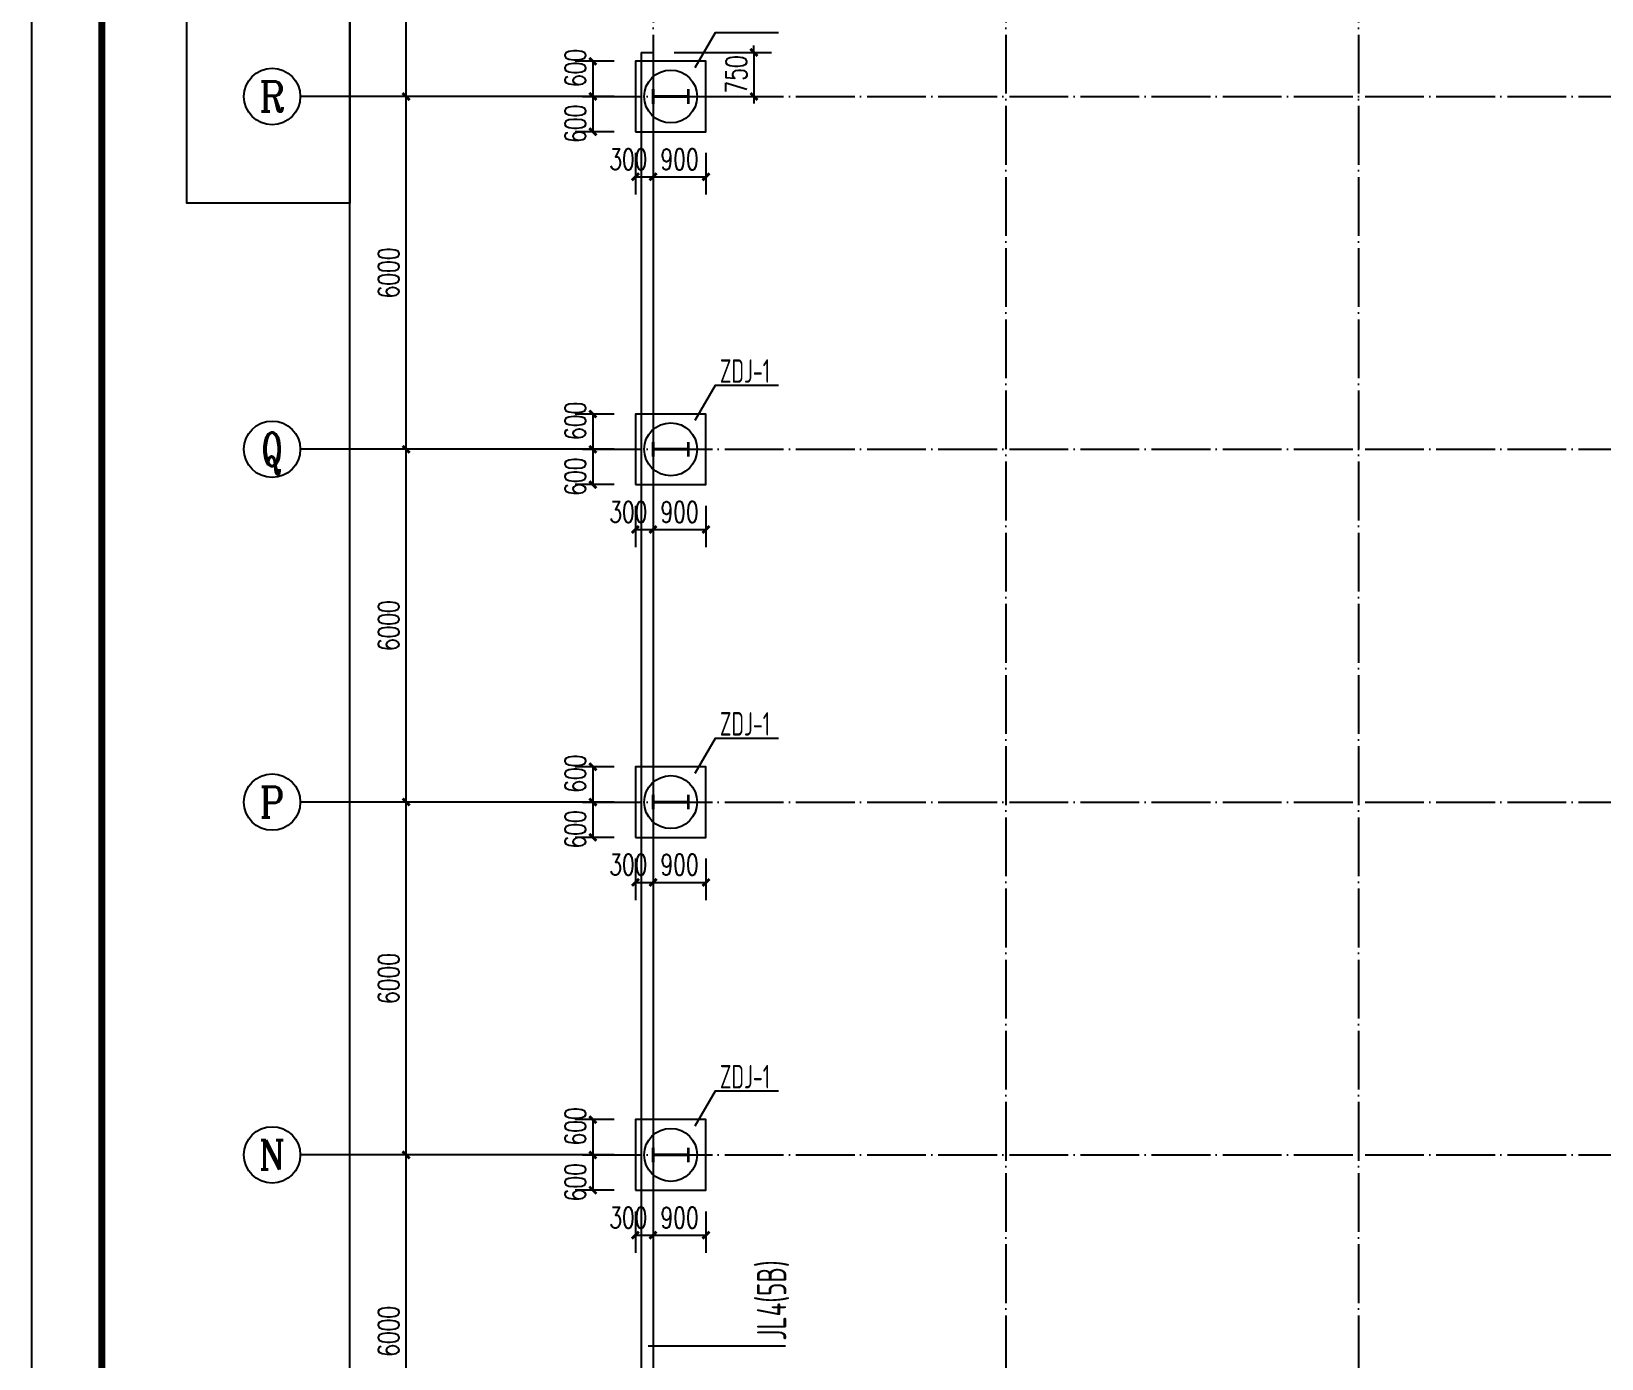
# Model space of a CAD drawing. Extents: x 14207793 to 14719554, y -1675802 to -1228715.
# Drawn here: x 14207793 to 14234499, y -1370679 to -1348108 of the extents above; entities that cross this region are included whole.
import ezdxf
from ezdxf.enums import TextEntityAlignment as Align

# ---------------------------------------------------------------- set-up
doc = ezdxf.new("R2010")
doc.units = 0
doc.header["$LTSCALE"] = 500
doc.header["$MEASUREMENT"] = 0
doc.linetypes.add('DOTE', pattern=[2.42, 2, -0.2, 0.02, -0.2])
doc.layers.get('0').update_dxf_attribs({"linetype": 'CONTINUOUS'})
doc.layers.get('DEFPOINTS').update_dxf_attribs({"color": 140, "linetype": 'CONTINUOUS'})
for name, color, linetype in [('AXIS', 3, 'CONTINUOUS'), ('AXIS_TEXT', 7, 'CONTINUOUS'), ('DOTE', 8, 'DOTE'), ('PUB_TEXT', 6, 'CONTINUOUS'), ('PUB_TITLE', 4, 'CONTINUOUS'), ('WALL', 3, 'CONTINUOUS'), ('X向主梁钢筋', 2, 'CONTINUOUS'), ('梁集中标注', 2, 'CONTINUOUS')]:
    doc.layers.add(name, color=color, linetype=linetype)
doc.styles.add('_TCH_AXIS', font='COMPLEX', dxfattribs={"bigfont": 'GBCBIG'})
doc.styles.add('_TCH_DIM_T3', font='SIMPLEX', dxfattribs={"width": 0.705882, "bigfont": 'GBCBIG'})
doc.styles.add('COMPLEX', font='COMPLEX')
doc.styles.add('TSSD_REIN', font='Tssdeng.shx', dxfattribs={"width": 0.65, "bigfont": 'hztxt.shx'})
doc.dimstyles.new('_TCH_ARCH&&120', dxfattribs={"dimtxt": 357, "dimasz": 120, "dimexe": 300, "dimexo": 360, "dimgap": 120, "dimtad": 1, "dimdec": 0, "dimzin": 0, "dimdsep": 46, "dimtxsty": '_TCH_DIM_T3', "dimblk": 'ARCHTICK', "dimcen": 0.09, "dimclrt": 7, "dimazin": 2, "dimtfac": 1, "dimtdec": 0, "dimtix": 1, "dimtmove": 2, "dimatfit": 3, "dimfxl": 0, "dimtolj": 1, "dimtzin": 0, "dimarcsym": 0})

# ---------------------------------------------------------------- blocks, each defined once
blk = doc.blocks.new('_ArchTick')
at = {"color": 0, "linetype": 'ByBlock', "const_width": 0.4}
blk.add_lwpolyline([(-0.5, -0.5), (0.5, 0.5)], dxfattribs=at)
blk = doc.blocks.new('*D112')
at = {"layer": 'AXIS', "color": 0, "lineweight": -2}
for p, q in [((14216806, -1367215), (14213866, -1367215)), ((14214166, -1373215), (14214166, -1367215)), ((14216806, -1373215), (14213866, -1373215))]:
    blk.add_line(p, q, dxfattribs=at)
at = {"layer": 'DEFPOINTS', "color": 0}
for p in [(14214166, -1367215), (14217166, -1367215), (14217166, -1373215)]:
    blk.add_point(p, dxfattribs=at)
at = {"layer": 'AXIS', "color": 0, "lineweight": -2, "xscale": 120, "yscale": 120, "zscale": 120}
for p, rotation in [((14214166, -1367215), 90), ((14214166, -1373215), 270)]:
    blk.add_blockref('_ArchTick', p, dxfattribs=dict(at, rotation=rotation))
at = {"layer": 'AXIS', "color": 7, "insert": (14213868, -1370215), "char_height": 357, "attachment_point": 5, "rotation": 90, "style": '_TCH_DIM_T3'}
blk.add_mtext('\\A1;6000', dxfattribs=at)
blk = doc.blocks.new('*D113')
at = {"layer": 'AXIS', "color": 0, "lineweight": -2}
for p, q in [((14216806, -1361215), (14213866, -1361215)), ((14214166, -1367215), (14214166, -1361215)), ((14216806, -1367215), (14213866, -1367215))]:
    blk.add_line(p, q, dxfattribs=at)
at = {"layer": 'DEFPOINTS', "color": 0}
for p in [(14214166, -1361215), (14217166, -1361215), (14217166, -1367215)]:
    blk.add_point(p, dxfattribs=at)
at = {"layer": 'AXIS', "color": 0, "lineweight": -2, "xscale": 120, "yscale": 120, "zscale": 120}
for p, rotation in [((14214166, -1361215), 90), ((14214166, -1367215), 270)]:
    blk.add_blockref('_ArchTick', p, dxfattribs=dict(at, rotation=rotation))
at = {"layer": 'AXIS', "color": 7, "insert": (14213868, -1364215), "char_height": 357, "attachment_point": 5, "rotation": 90, "style": '_TCH_DIM_T3'}
blk.add_mtext('\\A1;6000', dxfattribs=at)
blk = doc.blocks.new('*D114')
at = {"layer": 'AXIS', "color": 0, "lineweight": -2}
for p, q in [((14216806, -1355215), (14213866, -1355215)), ((14214166, -1361215), (14214166, -1355215)), ((14216806, -1361215), (14213866, -1361215))]:
    blk.add_line(p, q, dxfattribs=at)
at = {"layer": 'DEFPOINTS', "color": 0}
for p in [(14214166, -1355215), (14217166, -1355215), (14217166, -1361215)]:
    blk.add_point(p, dxfattribs=at)
at = {"layer": 'AXIS', "color": 0, "lineweight": -2, "xscale": 120, "yscale": 120, "zscale": 120}
for p, rotation in [((14214166, -1355215), 90), ((14214166, -1361215), 270)]:
    blk.add_blockref('_ArchTick', p, dxfattribs=dict(at, rotation=rotation))
at = {"layer": 'AXIS', "color": 7, "insert": (14213868, -1358215), "char_height": 357, "attachment_point": 5, "rotation": 90, "style": '_TCH_DIM_T3'}
blk.add_mtext('\\A1;6000', dxfattribs=at)
blk = doc.blocks.new('*D115')
at = {"layer": 'AXIS', "color": 0, "lineweight": -2}
for p, q in [((14216806, -1349215), (14213866, -1349215)), ((14214166, -1355215), (14214166, -1349215)), ((14216806, -1355215), (14213866, -1355215))]:
    blk.add_line(p, q, dxfattribs=at)
at = {"layer": 'DEFPOINTS', "color": 0}
for p in [(14214166, -1349215), (14217166, -1349215), (14217166, -1355215)]:
    blk.add_point(p, dxfattribs=at)
at = {"layer": 'AXIS', "color": 0, "lineweight": -2, "xscale": 120, "yscale": 120, "zscale": 120}
for p, rotation in [((14214166, -1349215), 90), ((14214166, -1355215), 270)]:
    blk.add_blockref('_ArchTick', p, dxfattribs=dict(at, rotation=rotation))
at = {"layer": 'AXIS', "color": 7, "insert": (14213868, -1352215), "char_height": 357, "attachment_point": 5, "rotation": 90, "style": '_TCH_DIM_T3'}
blk.add_mtext('\\A1;6000', dxfattribs=at)
blk = doc.blocks.new('*D116')
at = {"layer": 'AXIS', "color": 0, "lineweight": -2}
for p, q in [((14216806, -1343215), (14213866, -1343215)), ((14214166, -1349215), (14214166, -1343215)), ((14216806, -1349215), (14213866, -1349215))]:
    blk.add_line(p, q, dxfattribs=at)
at = {"layer": 'DEFPOINTS', "color": 0}
for p in [(14214166, -1343215), (14217166, -1343215), (14217166, -1349215)]:
    blk.add_point(p, dxfattribs=at)
at = {"layer": 'AXIS', "color": 0, "lineweight": -2, "xscale": 120, "yscale": 120, "zscale": 120}
for p, rotation in [((14214166, -1343215), 90), ((14214166, -1349215), 270)]:
    blk.add_blockref('_ArchTick', p, dxfattribs=dict(at, rotation=rotation))
at = {"layer": 'AXIS', "color": 7, "insert": (14213868, -1346215), "char_height": 357, "attachment_point": 5, "rotation": 90, "style": '_TCH_DIM_T3'}
blk.add_mtext('\\A1;6000', dxfattribs=at)
blk = doc.blocks.new('*D119')
at = {"layer": 'AXIS', "color": 0, "lineweight": -2}
for p, q in [((14216806, -1331215), (14212906, -1331215)), ((14213206, -1441615), (14213206, -1331215)), ((14216806, -1441615), (14212906, -1441615))]:
    blk.add_line(p, q, dxfattribs=at)
at = {"layer": 'DEFPOINTS', "color": 0}
for p in [(14213206, -1331215), (14217166, -1331215), (14217166, -1441615)]:
    blk.add_point(p, dxfattribs=at)
at = {"layer": 'AXIS', "color": 0, "lineweight": -2, "xscale": 120, "yscale": 120, "zscale": 120}
for p, rotation in [((14213206, -1331215), 90), ((14213206, -1441615), 270)]:
    blk.add_blockref('_ArchTick', p, dxfattribs=dict(at, rotation=rotation))
at = {"layer": 'AXIS', "color": 7, "insert": (14212908, -1386415), "char_height": 357, "attachment_point": 5, "rotation": 90, "style": '_TCH_DIM_T3'}
blk.add_mtext('\\A1;110400', dxfattribs=at)
blk = doc.blocks.new('_AXISO')
blk.add_circle((0, 0), 0.5)
at = {"layer": 'AXIS_TEXT', "style": 'COMPLEX', "width": 1.041667}
blk.add_attdef('A', text='', height=0.56, dxfattribs=at).set_placement((-0.25, -0.28), (0.25, -0.28), align=Align.FIT)
blk = doc.blocks.new('A$C3FC647B0')
at = {"color": 6, "const_width": 50}
for points in [[(0, 125), (0, -125)], [(0, 0), (600, 0)], [(600, 125), (600, -125)]]:
    blk.add_lwpolyline(points, dxfattribs=at)
blk = doc.blocks.new('*D1497')
at = {"layer": 'AXIS', "color": 0, "lineweight": -2}
for p, q in [((14217706, -1348615), (14217042, -1348615)), ((14217342, -1348615), (14217342, -1349215)), ((14217706, -1349215), (14217042, -1349215))]:
    blk.add_line(p, q, dxfattribs=at)
at = {"layer": 'DEFPOINTS', "color": 0}
for p in [(14218066, -1348615), (14217342, -1349215), (14218066, -1349215)]:
    blk.add_point(p, dxfattribs=at)
at = {"layer": 'AXIS', "color": 0, "lineweight": -2, "xscale": 120, "yscale": 120, "zscale": 120}
for p, rotation in [((14217342, -1348615), 90), ((14217342, -1349215), 270)]:
    blk.add_blockref('_ArchTick', p, dxfattribs=dict(at, rotation=rotation))
at = {"layer": 'AXIS', "color": 7, "insert": (14217043, -1348731), "char_height": 357, "attachment_point": 5, "rotation": 90, "style": '_TCH_DIM_T3'}
blk.add_mtext('\\A1;600', dxfattribs=at)
blk = doc.blocks.new('*D1498')
at = {"layer": 'AXIS', "color": 0, "lineweight": -2}
for p, q in [((14217706, -1349215), (14217042, -1349215)), ((14217342, -1349215), (14217342, -1349815)), ((14217706, -1349815), (14217042, -1349815))]:
    blk.add_line(p, q, dxfattribs=at)
at = {"layer": 'DEFPOINTS', "color": 0}
for p in [(14218066, -1349215), (14217342, -1349815), (14218066, -1349815)]:
    blk.add_point(p, dxfattribs=at)
at = {"layer": 'AXIS', "color": 0, "lineweight": -2, "xscale": 120, "yscale": 120, "zscale": 120}
for p, rotation in [((14217342, -1349215), 90), ((14217342, -1349815), 270)]:
    blk.add_blockref('_ArchTick', p, dxfattribs=dict(at, rotation=rotation))
at = {"layer": 'AXIS', "color": 7, "insert": (14217043, -1349679), "char_height": 357, "attachment_point": 5, "rotation": 90, "style": '_TCH_DIM_T3'}
blk.add_mtext('\\A1;600', dxfattribs=at)
blk = doc.blocks.new('*D1499')
at = {"layer": 'AXIS', "color": 0, "lineweight": -2}
for p, q in [((14218066, -1350175), (14218066, -1350880)), ((14218366, -1350175), (14218366, -1350880)), ((14218066, -1350580), (14218366, -1350580))]:
    blk.add_line(p, q, dxfattribs=at)
at = {"layer": 'DEFPOINTS', "color": 0}
for p in [(14218066, -1349815), (14218366, -1349815), (14218366, -1350580)]:
    blk.add_point(p, dxfattribs=at)
at = {"layer": 'AXIS', "color": 0, "lineweight": -2, "xscale": 120, "yscale": 120, "zscale": 120, "rotation": 180}
blk.add_blockref('_ArchTick', (14218066, -1350580), dxfattribs=at)
at = {"layer": 'AXIS', "color": 0, "lineweight": -2, "xscale": 120, "yscale": 120, "zscale": 120}
blk.add_blockref('_ArchTick', (14218366, -1350580), dxfattribs=at)
at = {"layer": 'AXIS', "color": 7, "insert": (14217945, -1350281), "char_height": 357, "attachment_point": 5, "style": '_TCH_DIM_T3'}
blk.add_mtext('\\A1;300', dxfattribs=at)
blk = doc.blocks.new('*D1500')
at = {"layer": 'AXIS', "color": 0, "lineweight": -2}
for p, q in [((14218366, -1350175), (14218366, -1350880)), ((14219266, -1350175), (14219266, -1350880)), ((14218366, -1350580), (14219266, -1350580))]:
    blk.add_line(p, q, dxfattribs=at)
at = {"layer": 'DEFPOINTS', "color": 0}
for p in [(14218366, -1349815), (14219266, -1349815), (14219266, -1350580)]:
    blk.add_point(p, dxfattribs=at)
at = {"layer": 'AXIS', "color": 0, "lineweight": -2, "xscale": 120, "yscale": 120, "zscale": 120, "rotation": 180}
blk.add_blockref('_ArchTick', (14218366, -1350580), dxfattribs=at)
at = {"layer": 'AXIS', "color": 0, "lineweight": -2, "xscale": 120, "yscale": 120, "zscale": 120}
blk.add_blockref('_ArchTick', (14219266, -1350580), dxfattribs=at)
at = {"layer": 'AXIS', "color": 7, "insert": (14218816, -1350281), "char_height": 357, "attachment_point": 5, "style": '_TCH_DIM_T3'}
blk.add_mtext('\\A1;900', dxfattribs=at)
blk = doc.blocks.new('*D1501')
at = {"layer": 'AXIS', "color": 0, "lineweight": -2}
for p, q in [((14217706, -1354615), (14217042, -1354615)), ((14217342, -1354615), (14217342, -1355215)), ((14217706, -1355215), (14217042, -1355215))]:
    blk.add_line(p, q, dxfattribs=at)
at = {"layer": 'DEFPOINTS', "color": 0}
for p in [(14218066, -1354615), (14217342, -1355215), (14218066, -1355215)]:
    blk.add_point(p, dxfattribs=at)
at = {"layer": 'AXIS', "color": 0, "lineweight": -2, "xscale": 120, "yscale": 120, "zscale": 120}
for p, rotation in [((14217342, -1354615), 90), ((14217342, -1355215), 270)]:
    blk.add_blockref('_ArchTick', p, dxfattribs=dict(at, rotation=rotation))
at = {"layer": 'AXIS', "color": 7, "insert": (14217043, -1354731), "char_height": 357, "attachment_point": 5, "rotation": 90, "style": '_TCH_DIM_T3'}
blk.add_mtext('\\A1;600', dxfattribs=at)
blk = doc.blocks.new('*D1502')
at = {"layer": 'AXIS', "color": 0, "lineweight": -2}
for p, q in [((14217706, -1355215), (14217042, -1355215)), ((14217342, -1355215), (14217342, -1355815)), ((14217706, -1355815), (14217042, -1355815))]:
    blk.add_line(p, q, dxfattribs=at)
at = {"layer": 'DEFPOINTS', "color": 0}
for p in [(14218066, -1355215), (14217342, -1355815), (14218066, -1355815)]:
    blk.add_point(p, dxfattribs=at)
at = {"layer": 'AXIS', "color": 0, "lineweight": -2, "xscale": 120, "yscale": 120, "zscale": 120}
for p, rotation in [((14217342, -1355215), 90), ((14217342, -1355815), 270)]:
    blk.add_blockref('_ArchTick', p, dxfattribs=dict(at, rotation=rotation))
at = {"layer": 'AXIS', "color": 7, "insert": (14217043, -1355679), "char_height": 357, "attachment_point": 5, "rotation": 90, "style": '_TCH_DIM_T3'}
blk.add_mtext('\\A1;600', dxfattribs=at)
blk = doc.blocks.new('*D1503')
at = {"layer": 'AXIS', "color": 0, "lineweight": -2}
for p, q in [((14218066, -1356175), (14218066, -1356880)), ((14218366, -1356175), (14218366, -1356880)), ((14218066, -1356580), (14218366, -1356580))]:
    blk.add_line(p, q, dxfattribs=at)
at = {"layer": 'DEFPOINTS', "color": 0}
for p in [(14218066, -1355815), (14218366, -1355815), (14218366, -1356580)]:
    blk.add_point(p, dxfattribs=at)
at = {"layer": 'AXIS', "color": 0, "lineweight": -2, "xscale": 120, "yscale": 120, "zscale": 120, "rotation": 180}
blk.add_blockref('_ArchTick', (14218066, -1356580), dxfattribs=at)
at = {"layer": 'AXIS', "color": 0, "lineweight": -2, "xscale": 120, "yscale": 120, "zscale": 120}
blk.add_blockref('_ArchTick', (14218366, -1356580), dxfattribs=at)
at = {"layer": 'AXIS', "color": 7, "insert": (14217945, -1356281), "char_height": 357, "attachment_point": 5, "style": '_TCH_DIM_T3'}
blk.add_mtext('\\A1;300', dxfattribs=at)
blk = doc.blocks.new('*D1504')
at = {"layer": 'AXIS', "color": 0, "lineweight": -2}
for p, q in [((14218366, -1356175), (14218366, -1356880)), ((14219266, -1356175), (14219266, -1356880)), ((14218366, -1356580), (14219266, -1356580))]:
    blk.add_line(p, q, dxfattribs=at)
at = {"layer": 'DEFPOINTS', "color": 0}
for p in [(14218366, -1355815), (14219266, -1355815), (14219266, -1356580)]:
    blk.add_point(p, dxfattribs=at)
at = {"layer": 'AXIS', "color": 0, "lineweight": -2, "xscale": 120, "yscale": 120, "zscale": 120, "rotation": 180}
blk.add_blockref('_ArchTick', (14218366, -1356580), dxfattribs=at)
at = {"layer": 'AXIS', "color": 0, "lineweight": -2, "xscale": 120, "yscale": 120, "zscale": 120}
blk.add_blockref('_ArchTick', (14219266, -1356580), dxfattribs=at)
at = {"layer": 'AXIS', "color": 7, "insert": (14218816, -1356281), "char_height": 357, "attachment_point": 5, "style": '_TCH_DIM_T3'}
blk.add_mtext('\\A1;900', dxfattribs=at)
blk = doc.blocks.new('*D1505')
at = {"layer": 'AXIS', "color": 0, "lineweight": -2}
for p, q in [((14217706, -1360615), (14217042, -1360615)), ((14217342, -1360615), (14217342, -1361215)), ((14217706, -1361215), (14217042, -1361215))]:
    blk.add_line(p, q, dxfattribs=at)
at = {"layer": 'DEFPOINTS', "color": 0}
for p in [(14218066, -1360615), (14217342, -1361215), (14218066, -1361215)]:
    blk.add_point(p, dxfattribs=at)
at = {"layer": 'AXIS', "color": 0, "lineweight": -2, "xscale": 120, "yscale": 120, "zscale": 120}
for p, rotation in [((14217342, -1360615), 90), ((14217342, -1361215), 270)]:
    blk.add_blockref('_ArchTick', p, dxfattribs=dict(at, rotation=rotation))
at = {"layer": 'AXIS', "color": 7, "insert": (14217043, -1360731), "char_height": 357, "attachment_point": 5, "rotation": 90, "style": '_TCH_DIM_T3'}
blk.add_mtext('\\A1;600', dxfattribs=at)
blk = doc.blocks.new('*D1506')
at = {"layer": 'AXIS', "color": 0, "lineweight": -2}
for p, q in [((14217706, -1361215), (14217042, -1361215)), ((14217342, -1361215), (14217342, -1361815)), ((14217706, -1361815), (14217042, -1361815))]:
    blk.add_line(p, q, dxfattribs=at)
at = {"layer": 'DEFPOINTS', "color": 0}
for p in [(14218066, -1361215), (14217342, -1361815), (14218066, -1361815)]:
    blk.add_point(p, dxfattribs=at)
at = {"layer": 'AXIS', "color": 0, "lineweight": -2, "xscale": 120, "yscale": 120, "zscale": 120}
for p, rotation in [((14217342, -1361215), 90), ((14217342, -1361815), 270)]:
    blk.add_blockref('_ArchTick', p, dxfattribs=dict(at, rotation=rotation))
at = {"layer": 'AXIS', "color": 7, "insert": (14217043, -1361679), "char_height": 357, "attachment_point": 5, "rotation": 90, "style": '_TCH_DIM_T3'}
blk.add_mtext('\\A1;600', dxfattribs=at)
blk = doc.blocks.new('*D1507')
at = {"layer": 'AXIS', "color": 0, "lineweight": -2}
for p, q in [((14218066, -1362175), (14218066, -1362880)), ((14218366, -1362175), (14218366, -1362880)), ((14218066, -1362580), (14218366, -1362580))]:
    blk.add_line(p, q, dxfattribs=at)
at = {"layer": 'DEFPOINTS', "color": 0}
for p in [(14218066, -1361815), (14218366, -1361815), (14218366, -1362580)]:
    blk.add_point(p, dxfattribs=at)
at = {"layer": 'AXIS', "color": 0, "lineweight": -2, "xscale": 120, "yscale": 120, "zscale": 120, "rotation": 180}
blk.add_blockref('_ArchTick', (14218066, -1362580), dxfattribs=at)
at = {"layer": 'AXIS', "color": 0, "lineweight": -2, "xscale": 120, "yscale": 120, "zscale": 120}
blk.add_blockref('_ArchTick', (14218366, -1362580), dxfattribs=at)
at = {"layer": 'AXIS', "color": 7, "insert": (14217945, -1362281), "char_height": 357, "attachment_point": 5, "style": '_TCH_DIM_T3'}
blk.add_mtext('\\A1;300', dxfattribs=at)
blk = doc.blocks.new('*D1508')
at = {"layer": 'AXIS', "color": 0, "lineweight": -2}
for p, q in [((14218366, -1362175), (14218366, -1362880)), ((14219266, -1362175), (14219266, -1362880)), ((14218366, -1362580), (14219266, -1362580))]:
    blk.add_line(p, q, dxfattribs=at)
at = {"layer": 'DEFPOINTS', "color": 0}
for p in [(14218366, -1361815), (14219266, -1361815), (14219266, -1362580)]:
    blk.add_point(p, dxfattribs=at)
at = {"layer": 'AXIS', "color": 0, "lineweight": -2, "xscale": 120, "yscale": 120, "zscale": 120, "rotation": 180}
blk.add_blockref('_ArchTick', (14218366, -1362580), dxfattribs=at)
at = {"layer": 'AXIS', "color": 0, "lineweight": -2, "xscale": 120, "yscale": 120, "zscale": 120}
blk.add_blockref('_ArchTick', (14219266, -1362580), dxfattribs=at)
at = {"layer": 'AXIS', "color": 7, "insert": (14218816, -1362281), "char_height": 357, "attachment_point": 5, "style": '_TCH_DIM_T3'}
blk.add_mtext('\\A1;900', dxfattribs=at)
blk = doc.blocks.new('*D1509')
at = {"layer": 'AXIS', "color": 0, "lineweight": -2}
for p, q in [((14217706, -1366615), (14217042, -1366615)), ((14217342, -1366615), (14217342, -1367215)), ((14217706, -1367215), (14217042, -1367215))]:
    blk.add_line(p, q, dxfattribs=at)
at = {"layer": 'DEFPOINTS', "color": 0}
for p in [(14218066, -1366615), (14217342, -1367215), (14218066, -1367215)]:
    blk.add_point(p, dxfattribs=at)
at = {"layer": 'AXIS', "color": 0, "lineweight": -2, "xscale": 120, "yscale": 120, "zscale": 120}
for p, rotation in [((14217342, -1366615), 90), ((14217342, -1367215), 270)]:
    blk.add_blockref('_ArchTick', p, dxfattribs=dict(at, rotation=rotation))
at = {"layer": 'AXIS', "color": 7, "insert": (14217043, -1366731), "char_height": 357, "attachment_point": 5, "rotation": 90, "style": '_TCH_DIM_T3'}
blk.add_mtext('\\A1;600', dxfattribs=at)
blk = doc.blocks.new('*D1510')
at = {"layer": 'AXIS', "color": 0, "lineweight": -2}
for p, q in [((14217706, -1367215), (14217042, -1367215)), ((14217342, -1367215), (14217342, -1367815)), ((14217706, -1367815), (14217042, -1367815))]:
    blk.add_line(p, q, dxfattribs=at)
at = {"layer": 'DEFPOINTS', "color": 0}
for p in [(14218066, -1367215), (14217342, -1367815), (14218066, -1367815)]:
    blk.add_point(p, dxfattribs=at)
at = {"layer": 'AXIS', "color": 0, "lineweight": -2, "xscale": 120, "yscale": 120, "zscale": 120}
for p, rotation in [((14217342, -1367215), 90), ((14217342, -1367815), 270)]:
    blk.add_blockref('_ArchTick', p, dxfattribs=dict(at, rotation=rotation))
at = {"layer": 'AXIS', "color": 7, "insert": (14217043, -1367679), "char_height": 357, "attachment_point": 5, "rotation": 90, "style": '_TCH_DIM_T3'}
blk.add_mtext('\\A1;600', dxfattribs=at)
blk = doc.blocks.new('*D1511')
at = {"layer": 'AXIS', "color": 0, "lineweight": -2}
for p, q in [((14218066, -1368175), (14218066, -1368880)), ((14218366, -1368175), (14218366, -1368880)), ((14218066, -1368580), (14218366, -1368580))]:
    blk.add_line(p, q, dxfattribs=at)
at = {"layer": 'DEFPOINTS', "color": 0}
for p in [(14218066, -1367815), (14218366, -1367815), (14218366, -1368580)]:
    blk.add_point(p, dxfattribs=at)
at = {"layer": 'AXIS', "color": 0, "lineweight": -2, "xscale": 120, "yscale": 120, "zscale": 120, "rotation": 180}
blk.add_blockref('_ArchTick', (14218066, -1368580), dxfattribs=at)
at = {"layer": 'AXIS', "color": 0, "lineweight": -2, "xscale": 120, "yscale": 120, "zscale": 120}
blk.add_blockref('_ArchTick', (14218366, -1368580), dxfattribs=at)
at = {"layer": 'AXIS', "color": 7, "insert": (14217945, -1368281), "char_height": 357, "attachment_point": 5, "style": '_TCH_DIM_T3'}
blk.add_mtext('\\A1;300', dxfattribs=at)
blk = doc.blocks.new('*D1512')
at = {"layer": 'AXIS', "color": 0, "lineweight": -2}
for p, q in [((14218366, -1368175), (14218366, -1368880)), ((14219266, -1368175), (14219266, -1368880)), ((14218366, -1368580), (14219266, -1368580))]:
    blk.add_line(p, q, dxfattribs=at)
at = {"layer": 'DEFPOINTS', "color": 0}
for p in [(14218366, -1367815), (14219266, -1367815), (14219266, -1368580)]:
    blk.add_point(p, dxfattribs=at)
at = {"layer": 'AXIS', "color": 0, "lineweight": -2, "xscale": 120, "yscale": 120, "zscale": 120, "rotation": 180}
blk.add_blockref('_ArchTick', (14218366, -1368580), dxfattribs=at)
at = {"layer": 'AXIS', "color": 0, "lineweight": -2, "xscale": 120, "yscale": 120, "zscale": 120}
blk.add_blockref('_ArchTick', (14219266, -1368580), dxfattribs=at)
at = {"layer": 'AXIS', "color": 7, "insert": (14218816, -1368281), "char_height": 357, "attachment_point": 5, "style": '_TCH_DIM_T3'}
blk.add_mtext('\\A1;900', dxfattribs=at)
blk = doc.blocks.new('*D1674')
at = {"layer": 'AXIS', "color": 0, "lineweight": -2}
for p, q in [((14220082, -1348465), (14220082, -1348345)), ((14218726, -1348465), (14220382, -1348465)), ((14220082, -1348465), (14220082, -1349215)), ((14218726, -1349215), (14220382, -1349215)), ((14220082, -1349215), (14220082, -1349335))]:
    blk.add_line(p, q, dxfattribs=at)
at = {"layer": 'DEFPOINTS', "color": 0}
for p in [(14218366, -1348465), (14218366, -1349215), (14220082, -1349215)]:
    blk.add_point(p, dxfattribs=at)
at = {"layer": 'AXIS', "color": 0, "lineweight": -2, "xscale": 120, "yscale": 120, "zscale": 120}
for p, rotation in [((14220082, -1348465), 270), ((14220082, -1349215), 90)]:
    blk.add_blockref('_ArchTick', p, dxfattribs=dict(at, rotation=rotation))
at = {"layer": 'AXIS', "color": 7, "insert": (14219783, -1348840), "char_height": 357, "attachment_point": 5, "rotation": 90, "style": '_TCH_DIM_T3'}
blk.add_mtext('\\A1;750', dxfattribs=at)

msp = doc.modelspace()

# ---------------------------------------------------------------- linework, layer by layer
at = {"color": 6}
msp.add_lwpolyline([(14210435, -1341337.5), (14213206.02, -1341337.5), (14213206.02, -1351030), (14210435, -1351030)], close=True, dxfattribs=at)
at = {"color": 11}
for points in [[(14218066.02, -1349814.89), (14219266.02, -1349814.89), (14219266.02, -1348614.89), (14218066.02, -1348614.89)], [(14218066.02, -1355814.89), (14219266.02, -1355814.89), (14219266.02, -1354614.89), (14218066.02, -1354614.89)], [(14218066.02, -1361814.89), (14219266.02, -1361814.89), (14219266.02, -1360614.89), (14218066.02, -1360614.89)], [(14218066.02, -1367814.89), (14219266.02, -1367814.89), (14219266.02, -1366614.89), (14218066.02, -1366614.89)]]:
    msp.add_lwpolyline(points, close=True, dxfattribs=at)
for centre in [(14218666.02, -1349214.89), (14218666.02, -1355214.89), (14218666.02, -1361214.89), (14218666.02, -1367214.89)]:
    msp.add_circle(centre, 450, dxfattribs=at)
at = {"layer": 'AXIS'}
for p, q in [((14217166.02, -1349214.89), (14212366.02, -1349214.89)), ((14217166.02, -1355214.89), (14212366.02, -1355214.89)), ((14217166.02, -1361214.89), (14212366.02, -1361214.89)), ((14217166.02, -1367214.89), (14212366.02, -1367214.89))]:
    msp.add_line(p, q, dxfattribs=at)
at = {"layer": 'DOTE'}
for p, q in [((14218366.02, -1330014.89), (14218366.02, -1442814.89)), ((14224366.02, -1330014.89), (14224366.02, -1442814.89)), ((14230366.02, -1330014.89), (14230366.02, -1442814.89)), ((14217166.02, -1349214.89), (14249566.02, -1349214.89)), ((14217166.02, -1355214.89), (14249566.02, -1355214.89)), ((14217166.02, -1361214.89), (14249566.02, -1361214.89)), ((14217166.02, -1367214.89), (14249566.02, -1367214.89))]:
    msp.add_line(p, q, dxfattribs=at)
at = {"layer": 'PUB_TEXT'}
for points in [[(14220499.66, -1348131.72), (14219423.93, -1348131.72), (14219076.43, -1348726.72)], [(14220499.66, -1354131.72), (14219423.93, -1354131.72), (14219076.43, -1354726.72)], [(14220499.66, -1360131.72), (14219423.93, -1360131.72), (14219076.43, -1360726.72)], [(14220499.66, -1366131.72), (14219423.93, -1366131.72), (14219076.43, -1366726.72)]]:
    msp.add_lwpolyline(points, dxfattribs=at)
at = {"layer": 'PUB_TITLE'}
msp.add_lwpolyline([(14258192.5, -1463372.5), (14258192.5, -1320692.5), (14207792.5, -1320692.5), (14207792.5, -1463372.5)], close=True, dxfattribs=at)
at = {"layer": 'PUB_TITLE', "const_width": 120}
msp.add_lwpolyline([(14256992.5, -1462172.5), (14256992.5, -1323692.5), (14208992.5, -1323692.5), (14208992.5, -1462172.5)], close=True, dxfattribs=at)
at = {"layer": 'WALL', "linetype": 'ByBlock', "ltscale": 1.5}
for p, q in [((14218166.02, -1348464.89), (14218366.02, -1348464.89)), ((14218166.02, -1348464.89), (14218166.02, -1379964.89)), ((14218366.02, -1348464.89), (14218366.02, -1379964.89))]:
    msp.add_line(p, q, dxfattribs=at)
at = {"layer": 'X向主梁钢筋'}
msp.add_line((14218282.5, -1370462.87), (14220617.5, -1370462.87), dxfattribs=at)

# ---------------------------------------------------------------- block references
at = {"color": 6}
for p in [(14218366.02, -1349214.89), (14218366.02, -1355214.89), (14218366.02, -1361214.89), (14218366.02, -1367214.89)]:
    msp.add_blockref('A$C3FC647B0', p, dxfattribs=at)
at = {"layer": 'AXIS'}
ref = msp.add_blockref('_AXISO', (14211886.02, -1349214.89), dxfattribs=dict(at, xscale=960, yscale=960, zscale=960))
ref.add_attrib('A', 'R', dxfattribs={"layer": 'AXIS_TEXT', "height": 510.22, "style": '_TCH_AXIS'}).set_placement((14211667.36, -1349470), (14212104.69, -1349470), align=Align.FIT)
ref = msp.add_blockref('_AXISO', (14211886.02, -1355214.89), dxfattribs=dict(at, xscale=960, yscale=960, zscale=960))
ref.add_attrib('A', 'Q', dxfattribs={"layer": 'AXIS_TEXT', "height": 572.31, "style": '_TCH_AXIS', "width": 0.807692}).set_placement((14211709.93, -1355501.05), (14212062.12, -1355501.05), align=Align.FIT)
ref = msp.add_blockref('_AXISO', (14211886.02, -1361214.89), dxfattribs=dict(at, xscale=960, yscale=960, zscale=960))
ref.add_attrib('A', 'P', dxfattribs={"layer": 'AXIS_TEXT', "height": 522.31, "style": '_TCH_AXIS'}).set_placement((14211674.61, -1361476.04), (14212097.43, -1361476.04), align=Align.FIT)
ref = msp.add_blockref('_AXISO', (14211886.02, -1367214.89), dxfattribs=dict(at, xscale=960, yscale=960, zscale=960))
ref.add_attrib('A', 'N', dxfattribs={"layer": 'AXIS_TEXT', "height": 498.31, "style": '_TCH_AXIS'}).set_placement((14211660.6, -1367464.04), (14212111.45, -1367464.04), align=Align.FIT)

# ---------------------------------------------------------------- texts
at = {"layer": 'PUB_TEXT', "style": 'TSSD_REIN', "width": 0.65}
for p in [(14219930.01, -1353884.38), (14219930.01, -1359884.38), (14219930.01, -1365884.38)]:
    msp.add_text('ZDJ-1', height=400, dxfattribs=at).set_placement(p, align=Align.MIDDLE)
at = {"layer": '梁集中标注', "style": 'TSSD_REIN', "width": 0.65}
msp.add_text('JL4(5B)', height=500, rotation=90, dxfattribs=at).set_placement((14220631.41, -1370372.35))

# ---------------------------------------------------------------- dimensions: what is measured, and where the dimension line sits
at = {"layer": 'AXIS'}
for p1, p2, distance, picture, middle in [((14217166.02, -1441614.89), (14217166.02, -1331214.89), 3960, '*D119', (14212907.52, -1386414.89)), ((14217166.02, -1349214.89), (14217166.02, -1343214.89), 3000, '*D116', (14213867.52, -1346214.89)), ((14217166.02, -1355214.89), (14217166.02, -1349214.89), 3000, '*D115', (14213867.52, -1352214.89)), ((14217166.02, -1361214.89), (14217166.02, -1355214.89), 3000, '*D114', (14213867.52, -1358214.89)), ((14217166.02, -1367214.89), (14217166.02, -1361214.89), 3000, '*D113', (14213867.52, -1364214.89)), ((14217166.02, -1373214.89), (14217166.02, -1367214.89), 3000, '*D112', (14213867.52, -1370214.89))]:
    dim = msp.add_aligned_dim(p1=p1, p2=p2, distance=distance, dimstyle='_TCH_ARCH&&120', dxfattribs=at)
    dim.commit()
    dim.dimension.update_dxf_attribs({"geometry": picture, "text_midpoint": middle})
for base, p1, p2, picture, middle in [((14217341.51, -1349214.89), (14218066.02, -1348614.89), (14218066.02, -1349214.89), '*D1497', (14217043.01, -1348730.61)), ((14217341.51, -1349814.89), (14218066.02, -1349214.89), (14218066.02, -1349814.89), '*D1498', (14217043.01, -1349678.56)), ((14217341.51, -1355214.89), (14218066.02, -1354614.89), (14218066.02, -1355214.89), '*D1501', (14217043.01, -1354730.61)), ((14217341.51, -1355814.89), (14218066.02, -1355214.89), (14218066.02, -1355814.89), '*D1502', (14217043.01, -1355678.56)), ((14217341.51, -1361214.89), (14218066.02, -1360614.89), (14218066.02, -1361214.89), '*D1505', (14217043.01, -1360730.61)), ((14217341.51, -1361814.89), (14218066.02, -1361214.89), (14218066.02, -1361814.89), '*D1506', (14217043.01, -1361678.56)), ((14217341.51, -1367214.89), (14218066.02, -1366614.89), (14218066.02, -1367214.89), '*D1509', (14217043.01, -1366730.61)), ((14217341.51, -1367814.89), (14218066.02, -1367214.89), (14218066.02, -1367814.89), '*D1510', (14217043.01, -1367678.56))]:
    dim = msp.add_linear_dim(base=base, p1=p1, p2=p2, angle=90, dimstyle='_TCH_ARCH&&120', dxfattribs=at)
    dim.commit()
    dim.dimension.update_dxf_attribs({"geometry": picture, "text_midpoint": middle, "dimtype": 160})
dim = msp.add_linear_dim(base=(14220081.69, -1349214.89), p1=(14218366.02, -1348464.89), p2=(14218366.02, -1349214.89), angle=90, dimstyle='_TCH_ARCH&&120', dxfattribs=at)
dim.commit()
dim.dimension.update_dxf_attribs({"geometry": '*D1674', "text_midpoint": (14219783.19, -1348839.89)})
for base, p1, p2, picture, middle in [((14218366.02, -1350579.97), (14218066.02, -1349814.89), (14218366.02, -1349814.89), '*D1499', (14217945.1, -1350281.47)), ((14218366.02, -1356579.97), (14218066.02, -1355814.89), (14218366.02, -1355814.89), '*D1503', (14217945.1, -1356281.47)), ((14218366.02, -1362579.97), (14218066.02, -1361814.89), (14218366.02, -1361814.89), '*D1507', (14217945.1, -1362281.47)), ((14218366.02, -1368579.97), (14218066.02, -1367814.89), (14218366.02, -1367814.89), '*D1511', (14217945.1, -1368281.47))]:
    dim = msp.add_linear_dim(base=base, p1=p1, p2=p2, dimstyle='_TCH_ARCH&&120', dxfattribs=at)
    dim.commit()
    dim.dimension.update_dxf_attribs({"geometry": picture, "text_midpoint": middle, "dimtype": 160})
for base, p1, p2, picture, middle in [((14219266.02, -1350579.97), (14218366.02, -1349814.89), (14219266.02, -1349814.89), '*D1500', (14218816.02, -1350281.47)), ((14219266.02, -1356579.97), (14218366.02, -1355814.89), (14219266.02, -1355814.89), '*D1504', (14218816.02, -1356281.47)), ((14219266.02, -1362579.97), (14218366.02, -1361814.89), (14219266.02, -1361814.89), '*D1508', (14218816.02, -1362281.47)), ((14219266.02, -1368579.97), (14218366.02, -1367814.89), (14219266.02, -1367814.89), '*D1512', (14218816.02, -1368281.47))]:
    dim = msp.add_linear_dim(base=base, p1=p1, p2=p2, dimstyle='_TCH_ARCH&&120', dxfattribs=at)
    dim.commit()
    dim.dimension.update_dxf_attribs({"geometry": picture, "text_midpoint": middle})

doc.saveas('drawing.dxf')
